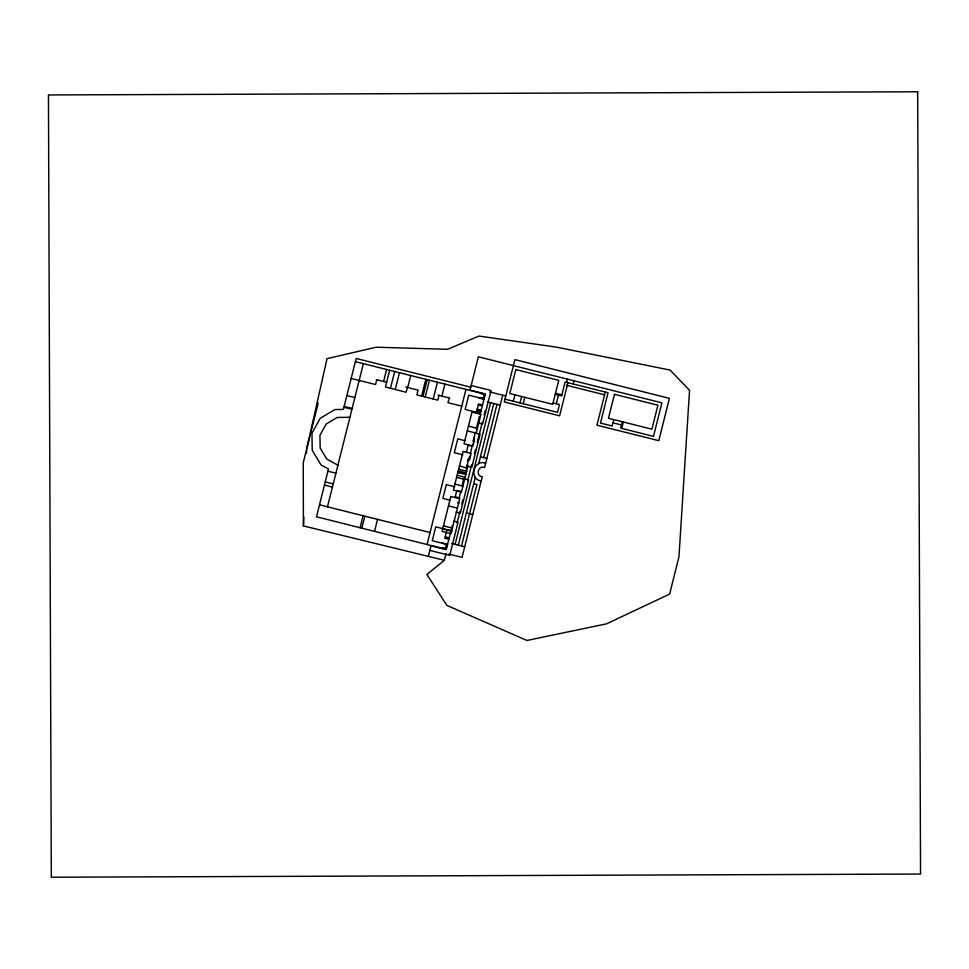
<?xml version="1.0" encoding="UTF-8"?>
<svg xmlns="http://www.w3.org/2000/svg" width="969" height="969" viewBox="0 0 969 969"><rect width="100%" height="100%" fill="white"/><g stroke="black" fill="none" stroke-linecap="round" stroke-linejoin="round"><path stroke-width="1.45" d="M446.067 553.384L444.335 560.276L303.418 525.937L303.806 517.01M306.579 453.068L306.713 450.101M484.04 396.466L484.028 395.352M306.773 448.611L327.037 358.639L376.154 347.229L447.557 349.288L478.977 336.061L556.376 347.108L670.124 370.073L689.553 390.313L678.954 556.884L669.627 594.094L606.497 623.854L526.93 640.473L446.866 605.395L426.905 574.484L444.335 560.276M318.183 403.092L303.236 462.722L303.418 525.937M327.474 506.823L363.363 363.666M376.759 379.763L375.56 384.548L351.166 378.443M383.603 381.471L386.607 369.492M389.635 370.255L385.432 387.031L406.205 392.239L407.404 387.443M390.471 388.29L394.674 371.515M360.08 527.73L363.084 515.738M395.255 389.49L399.47 372.714M361.837 528.166L364.841 516.186M407.731 387.527L410.735 375.536M374.543 531.351L377.547 519.372M421.624 396.103L425.827 379.327M422.981 396.442L427.184 379.666M425.221 396.999L429.424 380.223M433.204 399.01L437.407 382.222M438.993 395.364L437.794 400.149L416.864 394.904L418.063 390.107L405.781 387.031M441.912 396.091L444.916 384.112M449.192 397.92L447.993 402.704L461.741 406.156M427.063 544.517L465.944 389.381M428.359 556.267L431.048 545.523M469.941 390.386L478.359 356.81L661.912 402.825L653.494 436.377L620.729 428.165L622.328 421.769M446.648 531.06L444.856 538.231L448.853 539.224M456.847 490.387L455.248 496.782L459.233 497.787L460.844 491.392L458.18 490.726M466.343 452.511L468.16 445.243L472.157 446.237M461.971 485.869L463.642 479.171M466.259 468.778L468.742 458.834M473.175 441.149L475.404 432.259M476.276 428.807L479.364 416.464M479.97 414.066L480.176 413.218L465.156 409.451L468.742 395.17L483.761 398.937L484.96 394.141L355.369 361.655M450.646 532.066L446.249 549.593L430.987 545.765M450.924 530.927L452.257 525.622M468.318 461.547L469.65 456.242M470.34 453.516L472.702 444.044M473.308 441.634L474.313 437.661M476.167 433.276L480.927 414.308L471.976 412.067L464.03 443.778L472.981 446.019L474.519 439.853L473.562 439.611M457.053 523.115L459.996 511.353M461.801 504.134L462.903 499.762M467.664 480.781L471.685 464.732M474.422 453.795L475.5 449.483M477.305 442.276L482.368 422.121M484.125 415.107L485.227 410.723M455.127 544.348L490.617 402.765M458.313 545.147L475.331 477.281M478.722 463.739L493.802 403.564M461.51 545.947L476.918 484.5L473.72 483.701M483.652 457.647L497 404.364M502.705 395.182L484.561 467.555C478.117 464.757 475.27 476.106 482.271 476.675L462.043 557.381L448.974 554.111M513.364 401.251L514.963 394.855M519.99 402.91L521.601 396.527M523.187 403.71L524.786 397.326M556.279 403.758L558.459 395.073M566.647 382.343L567.459 379.145M567.931 382.658L559.622 415.822L504.292 401.953L514.914 359.608L669.397 398.332L658.787 440.677L596.965 425.185L605.274 392.021M573.2 383.978L574.011 380.793M613.74 419.613L612.129 426.009L600.465 423.09L608.072 392.724L565.133 381.956L561.645 395.873L555.261 394.262M621.759 428.419L623.37 422.036M468.427 458.761L467.446 460.069M446.152 547.328L446.334 545.704L445.316 544.421M446.309 547.655L446.721 546.044M483.071 397.774L480.927 397.811M476.082 413.182L478.226 413.145M445.377 548.127L442.785 547.824M481.375 393.886L482.489 393.862M349.918 417.264L337.139 417.469L326.165 424.047L319.952 435.226L320.158 448.017L326.723 458.991L337.902 465.205M485.639 463.243C473.708 458.858 468.596 479.231 481.193 480.987M566.514 385.274L604.571 394.819M555.516 393.232L561.911 394.831M553.081 402.959L559.464 404.558L557.526 412.322L504.994 399.155M471.164 385.492L491.065 390.483L482.623 424.119L478.468 423.078M470.74 387.176L356.18 358.457L343.401 409.415L334.874 409.548L320.242 418.317L311.957 433.216L312.236 450.27L320.993 464.902L328.455 469.044L316.488 516.804L445.91 549.241L447.121 544.445L432.259 540.726L435.735 526.845L451.711 530.879M489.624 391.9L505.794 395.958M612.929 422.811L621.529 424.967M470.001 390.132L485.263 393.959L480.479 413.024L475.21 411.704M478.662 397.932L483.943 399.252M487.419 401.965L500.198 405.175M482.514 404.945L478.516 403.952L476.712 411.135L480.709 412.14M478.262 404.957L480.927 405.623M376.481 379.691L386.74 382.258M438.024 395.122L449.749 398.053M477.184 409.233L481.181 410.238M476.942 410.226L480.939 411.231M477.535 423.78L478.492 424.022M346.866 395.57L354.86 397.581M468.463 426.094L477.414 428.334M467.264 430.878L476.215 433.119M474.556 432.792L480.103 434.185L471.794 467.337L467.627 466.295M344.14 406.447L352.135 408.446M343.934 407.271L351.929 409.269M464.817 440.641L457.78 438.872L454.328 452.668L462.746 454.788M480.454 456.835L486.85 458.446M468.56 459.597L469.517 459.839L471.128 453.407L463.134 451.397L453.431 490.108L461.426 492.107L468.124 465.386L467.143 465.241M459.463 466.053L467.458 468.051M458.676 469.214L466.658 471.213M458.252 470.898L466.234 472.908M458.046 471.697L466.041 473.696M457.84 472.497L465.835 474.507M457.15 475.294L465.132 477.293M464.466 478.916L468.633 479.958L460.323 513.122L456.157 512.08M456.617 477.414L464.611 479.413M454.933 484.112L462.928 486.111M454.727 486.765L446.309 484.657L442.845 498.454L449.882 500.222M457.816 502.451L458.773 502.693M457.707 502.887L458.664 503.129M327.91 471.188L335.904 473.187M448.453 505.915L457.404 508.168M466.392 512.94L472.787 514.551M325.233 481.884L333.227 483.882M324.433 485.081L332.428 487.08M453.892 521.116L458.058 522.158L449.725 555.394L429.824 550.404M443.451 525.864L452.402 528.105M442.7 528.892L451.639 531.133M319.491 504.813L430.066 532.538M445.195 536.85L449.192 537.843M451.639 543.476L464.708 546.746M442.3 542.979L447.581 544.299M483.01 394.068L483.797 394.843M450.815 496.479L442.07 531.387L451.009 533.628L459.766 498.72L450.815 496.479M515.811 369.601L509.791 393.559L552.73 404.327L558.75 380.357L515.811 369.601M614.467 394.322L608.459 418.293L651.907 429.182L657.915 405.224L614.467 394.322M917.679 91.776L48.45 94.95L51.309 877.224L920.55 874.05L917.679 91.776"/></g></svg>
